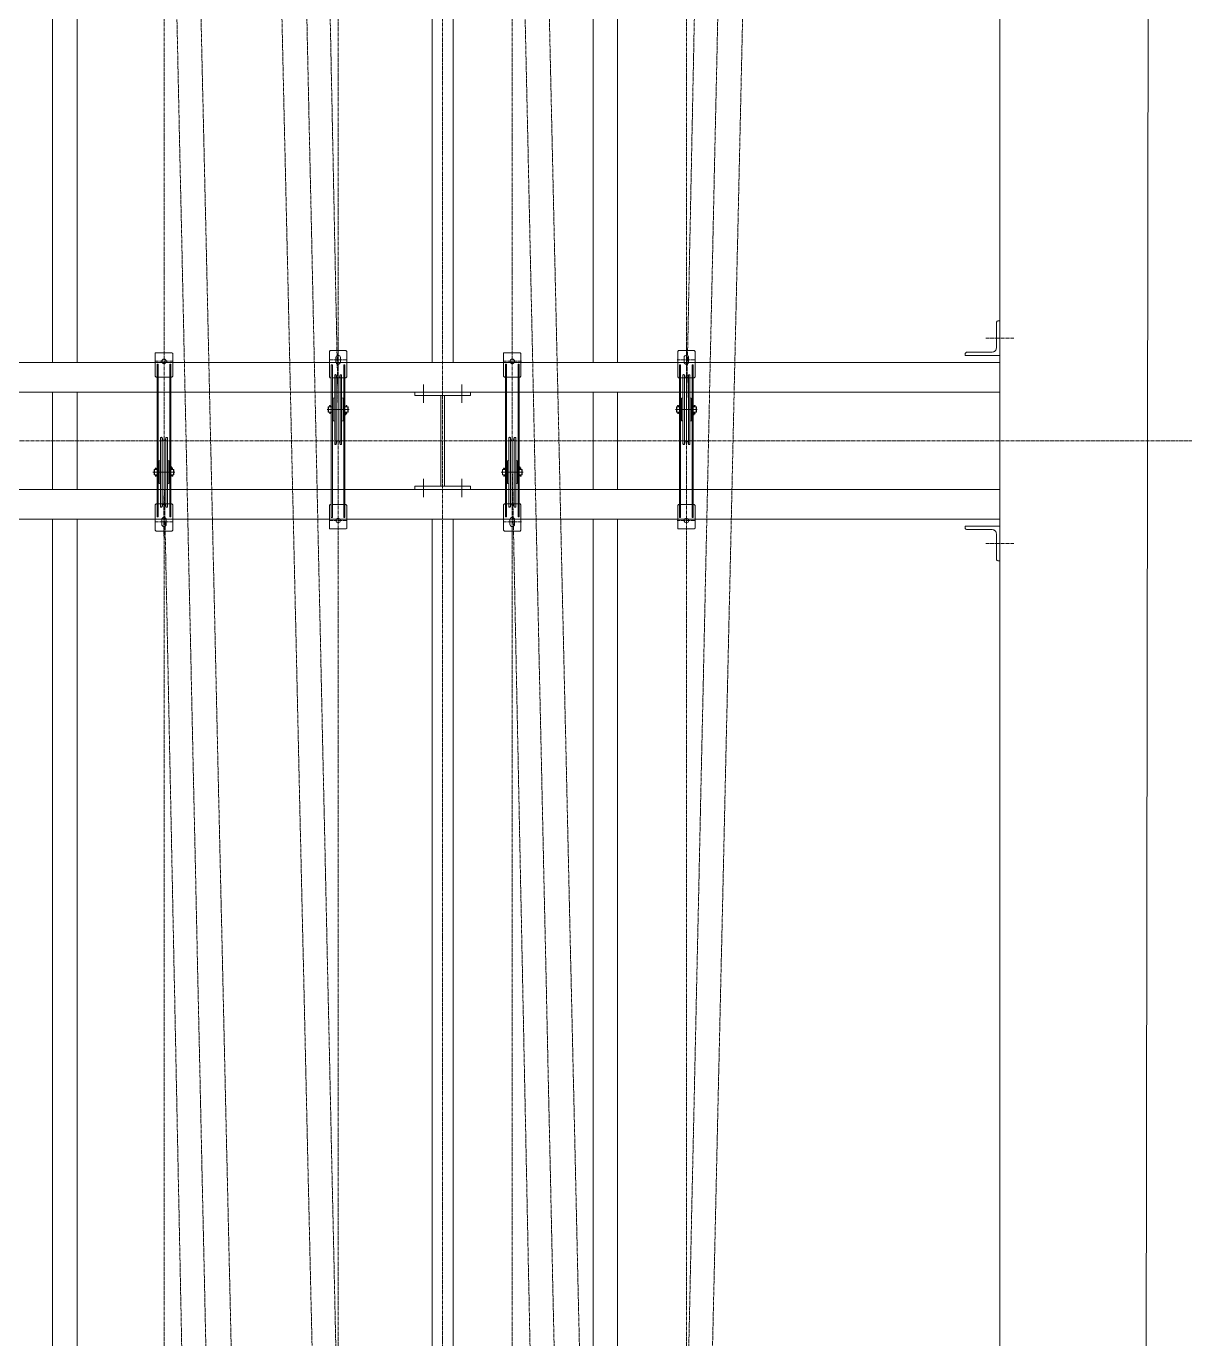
# Model space of a CAD drawing. Header units: millimetres. Extents: x 53635 to 142317, y 101101 to 147193.
# Drawn here: x 74420 to 77747, y 111143 to 114912 of the extents above; entities that cross this region are included whole.
import ezdxf

# ---------------------------------------------------------------- set-up
doc = ezdxf.new("R2010")
doc.units = ezdxf.units.MM
doc.header["$LTSCALE"] = 0.5
doc.header["$MEASUREMENT"] = 0
doc.linetypes.add('AXES2', pattern=[28.575, 19.05, -3.175, 3.175, -3.175])
for name, color, linetype, lineweight in [('-AXE', 1, 'AXES2', 0), ('-beton', 6, 'Continuous', 0), ('-fort', 7, 'Continuous', 0), ('AXE', 1, 'AXES2', 0), ('FORT', 7, 'Continuous', 0)]:
    doc.layers.add(name, color=color, linetype=linetype, lineweight=lineweight)

msp = doc.modelspace()

# ---------------------------------------------------------------- linework, layer by layer
at = {"layer": '-AXE'}
for p, q in [((75615.9, 121723.73), (75615.9, 105730.21)), ((77175.88, 114016.59), (77256.21, 114016.59)), ((70604.5, 113721.59), (79618.03, 113721.59)), ((77175.88, 113426.59), (77256.21, 113426.59))]:
    msp.add_line(p, q, dxfattribs=at)
at = {"layer": '-beton'}
for p, q in [((77626.32, 104896.59), (77653.47, 122516.59)), ((77215.89, 105296.59), (77215.89, 122146.59))]:
    msp.add_line(p, q, dxfattribs=at)
at = {"layer": '-fort'}
for p, q in [((75585.9, 116496.59), (75585.9, 113946.59)), ((75645.9, 116496.59), (75645.9, 113946.59)), ((70815.89, 113946.59), (77215.89, 113946.59)), ((75560.9, 113883.16), (75560.9, 113830.96)), ((75670.9, 113883.16), (75670.9, 113830.96)), ((70815.89, 113861.59), (77215.89, 113861.59)), ((75535.9, 113861.59), (75535.9, 113851.59)), ((75535.9, 113851.59), (75695.9, 113851.59)), ((75610.9, 113851.59), (75610.9, 113591.59)), ((75620.9, 113851.59), (75620.9, 113591.59)), ((75695.9, 113861.59), (75695.9, 113851.59)), ((75560.9, 113560.01), (75560.9, 113612.21)), ((75670.9, 113560.01), (75670.9, 113612.21)), ((70815.89, 113581.59), (77215.89, 113581.59)), ((75535.9, 113581.59), (75535.9, 113591.59)), ((75535.9, 113591.59), (75695.9, 113591.59)), ((75695.9, 113581.59), (75695.9, 113591.59)), ((70815.89, 113496.59), (77215.89, 113496.59)), ((75585.9, 110946.59), (75585.9, 113496.59)), ((75645.9, 110946.59), (75645.9, 113496.59))]:
    msp.add_line(p, q, dxfattribs=at)
for points in [[(77205.9, 114060.59, -0.4142136), (77211.9, 114066.59), (77215.9, 114066.59), (77215.9, 113966.59), (77115.9, 113966.59), (77115.9, 113970.59, -0.4142136), (77121.9, 113976.59), (77193.9, 113976.59, 0.4142136), (77205.9, 113988.59)], [(77205.9, 113382.59, 0.4142136), (77211.9, 113376.59), (77215.9, 113376.59), (77215.9, 113476.59), (77115.9, 113476.59), (77115.9, 113472.59, 0.4142136), (77121.9, 113466.59), (77193.9, 113466.59, -0.4142136), (77205.9, 113454.59)]]:
    msp.add_lwpolyline(points, format="xyb", close=True, dxfattribs=at)
at = {"layer": 'AXE'}
for p, q in [((75315.89, 121521.59), (75315.89, 106721.59)), ((76315.89, 121521.59), (76315.89, 106721.59)), ((75315.89, 107811.59), (75007.89, 121409.09)), ((75084.89, 121409.09), (75315.89, 110811.59)), ((75315.89, 113811.59), (75161.89, 121409.09)), ((76315.89, 107811.59), (76623.89, 121409.09)), ((76546.89, 121409.09), (76315.89, 110811.59)), ((76315.89, 113811.59), (76469.89, 121409.09)), ((74815.89, 120721.59), (74815.89, 105921.59)), ((75815.89, 120721.59), (75815.89, 105921.59)), ((74815.89, 119631.59), (75123.89, 106034.09)), ((75815.89, 119631.59), (76123.89, 106034.09)), ((75046.89, 106034.09), (74815.89, 116631.59)), ((76046.89, 106034.09), (75815.89, 116631.59)), ((75315.79, 113879.41), (75315.79, 113994.96)), ((76315.79, 113879.41), (76315.79, 113994.96)), ((74842.07, 113950.09), (74789.52, 113950.09)), ((75342.07, 113954.59), (75289.52, 113954.59)), ((75842.07, 113950.09), (75789.52, 113950.09)), ((76342.07, 113954.59), (76289.52, 113954.59)), ((74815.89, 113631.59), (74969.89, 106034.09)), ((75815.89, 113631.59), (75969.89, 106034.09)), ((74815.79, 113563.76), (74815.79, 113448.21)), ((75815.79, 113563.76), (75815.79, 113448.21)), ((74842.07, 113488.59), (74789.52, 113488.59)), ((75342.07, 113493.09), (75289.52, 113493.09)), ((75842.07, 113488.59), (75789.52, 113488.59)), ((76342.07, 113493.09), (76289.52, 113493.09))]:
    msp.add_line(p, q, dxfattribs=at)
at = {"layer": 'FORT'}
for p, q in [((74496.15, 113946.59), (74496.15, 116496.59)), ((74566.15, 113946.59), (74566.15, 116496.59)), ((76047.82, 113946.59), (76047.82, 116496.59)), ((76117.82, 113946.59), (76117.82, 116496.59)), ((75290.79, 113978.09), (75293.29, 113980.59)), ((75290.79, 113978.09), (75290.79, 113905.09)), ((75338.29, 113980.59), (75293.29, 113980.59)), ((75340.79, 113978.09), (75338.29, 113980.59)), ((75340.79, 113905.09), (75340.79, 113978.09)), ((76290.79, 113978.09), (76293.29, 113980.59)), ((76290.79, 113978.09), (76290.79, 113905.09)), ((76338.29, 113980.59), (76293.29, 113980.59)), ((76340.79, 113978.09), (76338.29, 113980.59)), ((76340.79, 113905.09), (76340.79, 113978.09)), ((74838.29, 113974.59), (74790.79, 113974.59)), ((74790.79, 113974.59), (74790.79, 113907.09)), ((74796.29, 113503.59), (74796.29, 113941.59)), ((74799.29, 113941.59), (74796.29, 113941.59)), ((74799.29, 113503.59), (74799.29, 113941.59)), ((74832.29, 113503.59), (74832.29, 113941.59)), ((74835.29, 113941.59), (74832.29, 113941.59)), ((74835.29, 113503.59), (74835.29, 113941.59)), ((74840.79, 113972.09), (74838.29, 113974.59)), ((74840.79, 113907.09), (74840.79, 113972.09)), ((75296.29, 113939.59), (75296.29, 113501.59)), ((75296.29, 113939.59), (75299.29, 113939.59)), ((75299.29, 113939.59), (75299.29, 113501.59)), ((75309.29, 113948.09), (75309.29, 113961.09)), ((75322.29, 113948.09), (75322.29, 113961.09)), ((75332.29, 113939.59), (75332.29, 113501.59)), ((75332.29, 113939.59), (75335.29, 113939.59)), ((75335.29, 113939.59), (75335.29, 113501.59)), ((75838.29, 113974.59), (75790.79, 113974.59)), ((75790.79, 113974.59), (75790.79, 113907.09)), ((75796.29, 113503.59), (75796.29, 113941.59)), ((75799.29, 113941.59), (75796.29, 113941.59)), ((75799.29, 113503.59), (75799.29, 113941.59)), ((75832.29, 113503.59), (75832.29, 113941.59)), ((75835.29, 113941.59), (75832.29, 113941.59)), ((75835.29, 113503.59), (75835.29, 113941.59)), ((75840.79, 113972.09), (75838.29, 113974.59)), ((75840.79, 113907.09), (75840.79, 113972.09)), ((76296.29, 113939.59), (76296.29, 113501.59)), ((76296.29, 113939.59), (76299.29, 113939.59)), ((76299.29, 113939.59), (76299.29, 113501.59)), ((76309.29, 113948.09), (76309.29, 113961.09)), ((76322.29, 113948.09), (76322.29, 113961.09)), ((76332.29, 113939.59), (76332.29, 113501.59)), ((76332.29, 113939.59), (76335.29, 113939.59)), ((76335.29, 113939.59), (76335.29, 113501.59)), ((74793.29, 113904.59), (74790.79, 113907.09)), ((74793.29, 113904.59), (74796.29, 113904.59)), ((74799.29, 113904.59), (74832.29, 113904.59)), ((74835.29, 113904.59), (74838.29, 113904.59)), ((74838.29, 113904.59), (74840.79, 113907.09)), ((75293.29, 113902.59), (75290.79, 113905.09)), ((75293.29, 113902.59), (75296.29, 113902.59)), ((75299.29, 113902.59), (75332.29, 113902.59)), ((75305.89, 113811.59), (75305.89, 113910.59)), ((75306.89, 113911.59), (75309.38, 113911.59)), ((75310.34, 113714.09), (75310.34, 113910.84)), ((75312.03, 113904.55), (75310.34, 113910.84)), ((75319.76, 113904.55), (75321.44, 113910.84)), ((75321.44, 113714.09), (75321.44, 113910.84)), ((75322.41, 113911.59), (75324.89, 113911.59)), ((75325.89, 113712.59), (75325.89, 113910.59)), ((75335.29, 113902.59), (75338.29, 113902.59)), ((75338.29, 113902.59), (75340.79, 113905.09)), ((75793.29, 113904.59), (75790.79, 113907.09)), ((75793.29, 113904.59), (75796.29, 113904.59)), ((75799.29, 113904.59), (75832.29, 113904.59)), ((75835.29, 113904.59), (75838.29, 113904.59)), ((75838.29, 113904.59), (75840.79, 113907.09)), ((76293.29, 113902.59), (76290.79, 113905.09)), ((76293.29, 113902.59), (76296.29, 113902.59)), ((76299.29, 113902.59), (76332.29, 113902.59)), ((76305.89, 113811.59), (76305.89, 113910.59)), ((76306.89, 113911.59), (76309.38, 113911.59)), ((76310.34, 113714.09), (76310.34, 113910.84)), ((76312.03, 113904.55), (76310.34, 113910.84)), ((76319.76, 113904.55), (76321.44, 113910.84)), ((76321.44, 113714.09), (76321.44, 113910.84)), ((76322.41, 113911.59), (76324.89, 113911.59)), ((76325.89, 113712.59), (76325.89, 113910.59)), ((76335.29, 113902.59), (76338.29, 113902.59)), ((76338.29, 113902.59), (76340.79, 113905.09)), ((74496.15, 113581.59), (74496.15, 113861.59)), ((74566.15, 113581.59), (74566.15, 113861.59)), ((75301.89, 113844.09), (75305.89, 113845.16)), ((75301.89, 113811.59), (75301.89, 113844.09)), ((75329.89, 113844.09), (75325.89, 113845.16)), ((75329.89, 113811.59), (75329.89, 113844.09)), ((76047.82, 113581.59), (76047.82, 113861.59)), ((76117.82, 113581.59), (76117.82, 113861.59)), ((76301.89, 113844.09), (76305.89, 113845.16)), ((76301.89, 113811.59), (76301.89, 113844.09)), ((76329.89, 113844.09), (76325.89, 113845.16)), ((76329.89, 113811.59), (76329.89, 113844.09)), ((75288.24, 113819.09), (75287.39, 113818.21)), ((75287.39, 113818.21), (75287.39, 113804.96)), ((75288.24, 113804.09), (75287.39, 113804.96)), ((75288.24, 113804.09), (75288.24, 113819.09)), ((75293.39, 113819.09), (75288.24, 113819.09)), ((75293.39, 113804.09), (75288.24, 113804.09)), ((75290.68, 113823.41), (75290.68, 113822.6)), ((75293.36, 113823.41), (75290.68, 113823.41)), ((75290.68, 113822.6), (75292.6, 113822.6)), ((75292.6, 113821.36), (75290.68, 113819.94)), ((75290.68, 113819.94), (75291.18, 113819.1)), ((75290.68, 113803.23), (75291.18, 113804.07)), ((75292.6, 113801.81), (75290.68, 113803.23)), ((75290.68, 113800.57), (75292.6, 113800.57)), ((75290.68, 113799.76), (75290.68, 113800.57)), ((75293.36, 113799.76), (75290.68, 113799.76)), ((75291.23, 113819.18), (75293.36, 113820.68)), ((75291.23, 113803.99), (75293.36, 113802.49)), ((75292.6, 113822.6), (75292.6, 113821.36)), ((75292.6, 113800.57), (75292.6, 113801.81)), ((75293.36, 113820.68), (75293.36, 113823.41)), ((75293.36, 113802.49), (75293.36, 113799.76)), ((75299.39, 113819.19), (75293.39, 113819.19)), ((75299.39, 113803.99), (75293.39, 113803.99)), ((75301.99, 113823.09), (75299.49, 113823.09)), ((75301.99, 113800.09), (75299.49, 113800.09)), ((75301.89, 113811.59), (75301.89, 113779.09)), ((75305.89, 113811.59), (75305.89, 113712.59)), ((75329.79, 113823.09), (75332.29, 113823.09)), ((75329.79, 113800.09), (75332.29, 113800.09)), ((75329.89, 113811.59), (75329.89, 113779.09)), ((75338.39, 113819.19), (75332.39, 113819.19)), ((75338.39, 113803.99), (75332.39, 113803.99)), ((75338.39, 113796.59), (75335.39, 113796.59)), ((75343.55, 113819.09), (75338.39, 113819.09)), ((75343.55, 113804.09), (75338.39, 113804.09)), ((75338.39, 113797.08), (75338.39, 113803.98)), ((75338.43, 113820.57), (75338.43, 113823.31)), ((75338.43, 113823.31), (75341.11, 113823.31)), ((75340.56, 113819.08), (75338.43, 113820.57)), ((75340.56, 113803.88), (75338.43, 113802.38)), ((75338.43, 113802.38), (75338.43, 113799.65)), ((75338.43, 113799.65), (75341.11, 113799.65)), ((75339.19, 113822.49), (75339.19, 113821.26)), ((75341.11, 113822.49), (75339.19, 113822.49)), ((75339.19, 113821.26), (75341.11, 113819.84)), ((75339.19, 113801.7), (75341.11, 113803.12)), ((75339.19, 113800.46), (75339.19, 113801.7)), ((75341.11, 113800.46), (75339.19, 113800.46)), ((75341.11, 113819.84), (75340.61, 113819)), ((75341.11, 113803.12), (75340.61, 113803.96)), ((75341.11, 113823.31), (75341.11, 113822.49)), ((75341.11, 113799.65), (75341.11, 113800.46)), ((75343.55, 113804.09), (75343.55, 113819.09)), ((75343.55, 113804.09), (75343.55, 113819.09)), ((75343.55, 113819.09), (75344.39, 113818.21)), ((75343.55, 113804.09), (75344.39, 113804.96)), ((75344.39, 113818.21), (75344.39, 113804.96)), ((76288.24, 113819.09), (76287.39, 113818.21)), ((76287.39, 113818.21), (76287.39, 113804.96)), ((76288.24, 113804.09), (76287.39, 113804.96)), ((76288.24, 113804.09), (76288.24, 113819.09)), ((76293.39, 113819.09), (76288.24, 113819.09)), ((76293.39, 113804.09), (76288.24, 113804.09)), ((76290.68, 113823.41), (76290.68, 113822.6)), ((76293.36, 113823.41), (76290.68, 113823.41)), ((76290.68, 113822.6), (76292.6, 113822.6)), ((76292.6, 113821.36), (76290.68, 113819.94)), ((76290.68, 113819.94), (76291.18, 113819.1)), ((76290.68, 113803.23), (76291.18, 113804.07)), ((76292.6, 113801.81), (76290.68, 113803.23)), ((76290.68, 113800.57), (76292.6, 113800.57)), ((76290.68, 113799.76), (76290.68, 113800.57)), ((76293.36, 113799.76), (76290.68, 113799.76)), ((76291.23, 113819.18), (76293.36, 113820.68)), ((76291.23, 113803.99), (76293.36, 113802.49)), ((76292.6, 113822.6), (76292.6, 113821.36)), ((76292.6, 113800.57), (76292.6, 113801.81)), ((76293.36, 113820.68), (76293.36, 113823.41)), ((76293.36, 113802.49), (76293.36, 113799.76)), ((76299.39, 113819.19), (76293.39, 113819.19)), ((76299.39, 113803.99), (76293.39, 113803.99)), ((76301.99, 113823.09), (76299.49, 113823.09)), ((76301.99, 113800.09), (76299.49, 113800.09)), ((76301.89, 113811.59), (76301.89, 113779.09)), ((76305.89, 113811.59), (76305.89, 113712.59)), ((76329.79, 113823.09), (76332.29, 113823.09)), ((76329.79, 113800.09), (76332.29, 113800.09)), ((76329.89, 113811.59), (76329.89, 113779.09)), ((76338.39, 113819.19), (76332.39, 113819.19)), ((76338.39, 113803.99), (76332.39, 113803.99)), ((76338.39, 113796.59), (76335.39, 113796.59)), ((76343.55, 113819.09), (76338.39, 113819.09)), ((76343.55, 113804.09), (76338.39, 113804.09)), ((76338.39, 113797.08), (76338.39, 113803.98)), ((76338.43, 113820.57), (76338.43, 113823.31)), ((76338.43, 113823.31), (76341.11, 113823.31)), ((76340.56, 113819.08), (76338.43, 113820.57)), ((76340.56, 113803.88), (76338.43, 113802.38)), ((76338.43, 113802.38), (76338.43, 113799.65)), ((76338.43, 113799.65), (76341.11, 113799.65)), ((76339.19, 113822.49), (76339.19, 113821.26)), ((76341.11, 113822.49), (76339.19, 113822.49)), ((76339.19, 113821.26), (76341.11, 113819.84)), ((76339.19, 113801.7), (76341.11, 113803.12)), ((76339.19, 113800.46), (76339.19, 113801.7)), ((76341.11, 113800.46), (76339.19, 113800.46)), ((76341.11, 113819.84), (76340.61, 113819)), ((76341.11, 113803.12), (76340.61, 113803.96)), ((76341.11, 113823.31), (76341.11, 113822.49)), ((76341.11, 113799.65), (76341.11, 113800.46)), ((76343.55, 113804.09), (76343.55, 113819.09)), ((76343.55, 113804.09), (76343.55, 113819.09)), ((76343.55, 113819.09), (76344.39, 113818.21)), ((76343.55, 113804.09), (76344.39, 113804.96)), ((76344.39, 113818.21), (76344.39, 113804.96)), ((75301.89, 113779.09), (75305.89, 113778.01)), ((75305.89, 113778.01), (75305.89, 113739.84)), ((75329.89, 113779.09), (75325.89, 113778.01)), ((76301.89, 113779.09), (76305.89, 113778.01)), ((76305.89, 113778.01), (76305.89, 113739.84)), ((76329.89, 113779.09), (76325.89, 113778.01)), ((74805.89, 113631.59), (74805.89, 113730.59)), ((74806.89, 113731.59), (74809.38, 113731.59)), ((74812.03, 113724.55), (74810.34, 113730.84)), ((74810.34, 113729.09), (74810.34, 113532.33)), ((74819.76, 113724.55), (74821.44, 113730.84)), ((74821.44, 113729.09), (74821.44, 113532.33)), ((74822.41, 113731.59), (74824.89, 113731.59)), ((74825.89, 113730.59), (74825.89, 113532.59)), ((75312.03, 113718.62), (75310.34, 113712.33)), ((75319.76, 113718.62), (75321.44, 113712.33)), ((75805.89, 113631.59), (75805.89, 113730.59)), ((75806.89, 113731.59), (75809.38, 113731.59)), ((75812.03, 113724.55), (75810.34, 113730.84)), ((75810.34, 113729.09), (75810.34, 113532.33)), ((75819.76, 113724.55), (75821.44, 113730.84)), ((75821.44, 113729.09), (75821.44, 113532.33)), ((75822.41, 113731.59), (75824.89, 113731.59)), ((75825.89, 113730.59), (75825.89, 113532.59)), ((76312.03, 113718.62), (76310.34, 113712.33)), ((76319.76, 113718.62), (76321.44, 113712.33)), ((74805.89, 113665.16), (74805.89, 113703.33)), ((75306.89, 113711.59), (75309.38, 113711.59)), ((75322.41, 113711.59), (75324.89, 113711.59)), ((75805.89, 113665.16), (75805.89, 113703.33)), ((76306.89, 113711.59), (76309.38, 113711.59)), ((76322.41, 113711.59), (76324.89, 113711.59)), ((74788.24, 113639.09), (74787.39, 113638.21)), ((74787.39, 113624.96), (74787.39, 113638.21)), ((74788.24, 113639.09), (74788.24, 113624.09)), ((74793.39, 113639.09), (74788.24, 113639.09)), ((74793.36, 113643.41), (74790.68, 113643.41)), ((74790.68, 113643.41), (74790.68, 113642.6)), ((74790.68, 113642.6), (74792.6, 113642.6)), ((74792.6, 113641.36), (74790.68, 113639.94)), ((74790.68, 113639.94), (74791.18, 113639.1)), ((74791.23, 113639.18), (74793.36, 113640.68)), ((74792.6, 113642.6), (74792.6, 113641.36)), ((74793.36, 113640.68), (74793.36, 113643.41)), ((74799.39, 113639.19), (74793.39, 113639.19)), ((74801.99, 113643.09), (74799.49, 113643.09)), ((74801.89, 113664.09), (74805.89, 113665.16)), ((74801.89, 113631.59), (74801.89, 113664.09)), ((74829.89, 113664.09), (74825.89, 113665.16)), ((74829.79, 113643.09), (74832.29, 113643.09)), ((74829.89, 113631.59), (74829.89, 113664.09)), ((74838.39, 113639.19), (74832.39, 113639.19)), ((74838.39, 113646.59), (74835.39, 113646.59)), ((74838.39, 113646.09), (74838.39, 113639.19)), ((74843.55, 113639.09), (74838.39, 113639.09)), ((74838.43, 113640.79), (74838.43, 113643.52)), ((74838.43, 113643.52), (74841.11, 113643.52)), ((74840.56, 113639.29), (74838.43, 113640.79)), ((74839.19, 113642.71), (74839.19, 113641.47)), ((74841.11, 113642.71), (74839.19, 113642.71)), ((74839.19, 113641.47), (74841.11, 113640.05)), ((74841.11, 113640.05), (74840.61, 113639.21)), ((74841.11, 113643.52), (74841.11, 113642.71)), ((74843.55, 113639.09), (74843.55, 113624.09)), ((74843.55, 113639.09), (74843.55, 113624.09)), ((74843.55, 113639.09), (74844.39, 113638.21)), ((74844.39, 113624.96), (74844.39, 113638.21)), ((75788.24, 113639.09), (75787.39, 113638.21)), ((75787.39, 113624.96), (75787.39, 113638.21)), ((75788.24, 113639.09), (75788.24, 113624.09)), ((75793.39, 113639.09), (75788.24, 113639.09)), ((75793.36, 113643.41), (75790.68, 113643.41)), ((75790.68, 113643.41), (75790.68, 113642.6)), ((75790.68, 113642.6), (75792.6, 113642.6)), ((75792.6, 113641.36), (75790.68, 113639.94)), ((75790.68, 113639.94), (75791.18, 113639.1)), ((75791.23, 113639.18), (75793.36, 113640.68)), ((75792.6, 113642.6), (75792.6, 113641.36)), ((75793.36, 113640.68), (75793.36, 113643.41)), ((75799.39, 113639.19), (75793.39, 113639.19)), ((75801.99, 113643.09), (75799.49, 113643.09)), ((75801.89, 113664.09), (75805.89, 113665.16)), ((75801.89, 113631.59), (75801.89, 113664.09)), ((75829.89, 113664.09), (75825.89, 113665.16)), ((75829.79, 113643.09), (75832.29, 113643.09)), ((75829.89, 113631.59), (75829.89, 113664.09)), ((75838.39, 113639.19), (75832.39, 113639.19)), ((75838.39, 113646.59), (75835.39, 113646.59)), ((75838.39, 113646.09), (75838.39, 113639.19)), ((75843.55, 113639.09), (75838.39, 113639.09)), ((75838.43, 113640.79), (75838.43, 113643.52)), ((75838.43, 113643.52), (75841.11, 113643.52)), ((75840.56, 113639.29), (75838.43, 113640.79)), ((75839.19, 113642.71), (75839.19, 113641.47)), ((75841.11, 113642.71), (75839.19, 113642.71)), ((75839.19, 113641.47), (75841.11, 113640.05)), ((75841.11, 113640.05), (75840.61, 113639.21)), ((75841.11, 113643.52), (75841.11, 113642.71)), ((75843.55, 113639.09), (75843.55, 113624.09)), ((75843.55, 113639.09), (75843.55, 113624.09)), ((75843.55, 113639.09), (75844.39, 113638.21)), ((75844.39, 113624.96), (75844.39, 113638.21)), ((74788.24, 113624.09), (74787.39, 113624.96)), ((74793.39, 113624.09), (74788.24, 113624.09)), ((74790.68, 113623.23), (74791.18, 113624.07)), ((74792.6, 113621.81), (74790.68, 113623.23)), ((74790.68, 113619.76), (74790.68, 113620.57)), ((74790.68, 113620.57), (74792.6, 113620.57)), ((74793.36, 113619.76), (74790.68, 113619.76)), ((74791.23, 113623.99), (74793.36, 113622.49)), ((74792.6, 113620.57), (74792.6, 113621.81)), ((74793.36, 113622.49), (74793.36, 113619.76)), ((74799.39, 113623.99), (74793.39, 113623.99)), ((74801.99, 113620.09), (74799.49, 113620.09)), ((74801.89, 113631.59), (74801.89, 113599.09)), ((74805.89, 113631.59), (74805.89, 113532.59)), ((74829.79, 113620.09), (74832.29, 113620.09)), ((74829.89, 113631.59), (74829.89, 113599.09)), ((74838.39, 113623.99), (74832.39, 113623.99)), ((74843.55, 113624.09), (74838.39, 113624.09)), ((74840.56, 113624.09), (74838.43, 113622.6)), ((74838.43, 113622.6), (74838.43, 113619.86)), ((74838.43, 113619.86), (74841.11, 113619.86)), ((74839.19, 113621.91), (74841.11, 113623.33)), ((74839.19, 113620.68), (74839.19, 113621.91)), ((74841.11, 113620.68), (74839.19, 113620.68)), ((74841.11, 113623.33), (74840.61, 113624.17)), ((74841.11, 113619.86), (74841.11, 113620.68)), ((74843.55, 113624.09), (74844.39, 113624.96)), ((75788.24, 113624.09), (75787.39, 113624.96)), ((75793.39, 113624.09), (75788.24, 113624.09)), ((75790.68, 113623.23), (75791.18, 113624.07)), ((75792.6, 113621.81), (75790.68, 113623.23)), ((75790.68, 113619.76), (75790.68, 113620.57)), ((75790.68, 113620.57), (75792.6, 113620.57)), ((75793.36, 113619.76), (75790.68, 113619.76)), ((75791.23, 113623.99), (75793.36, 113622.49)), ((75792.6, 113620.57), (75792.6, 113621.81)), ((75793.36, 113622.49), (75793.36, 113619.76)), ((75799.39, 113623.99), (75793.39, 113623.99)), ((75801.99, 113620.09), (75799.49, 113620.09)), ((75801.89, 113631.59), (75801.89, 113599.09)), ((75805.89, 113631.59), (75805.89, 113532.59)), ((75829.79, 113620.09), (75832.29, 113620.09)), ((75829.89, 113631.59), (75829.89, 113599.09)), ((75838.39, 113623.99), (75832.39, 113623.99)), ((75843.55, 113624.09), (75838.39, 113624.09)), ((75840.56, 113624.09), (75838.43, 113622.6)), ((75838.43, 113622.6), (75838.43, 113619.86)), ((75838.43, 113619.86), (75841.11, 113619.86)), ((75839.19, 113621.91), (75841.11, 113623.33)), ((75839.19, 113620.68), (75839.19, 113621.91)), ((75841.11, 113620.68), (75839.19, 113620.68)), ((75841.11, 113623.33), (75840.61, 113624.17)), ((75841.11, 113619.86), (75841.11, 113620.68)), ((75843.55, 113624.09), (75844.39, 113624.96)), ((74801.89, 113599.09), (74805.89, 113598.01)), ((74829.89, 113599.09), (74825.89, 113598.01)), ((75801.89, 113599.09), (75805.89, 113598.01)), ((75829.89, 113599.09), (75825.89, 113598.01)), ((74793.29, 113540.59), (74790.79, 113538.09)), ((74790.79, 113465.09), (74790.79, 113538.09)), ((74793.29, 113540.59), (74796.29, 113540.59)), ((74799.29, 113540.59), (74832.29, 113540.59)), ((74806.89, 113531.59), (74809.38, 113531.59)), ((74812.03, 113538.62), (74810.34, 113532.33)), ((74819.76, 113538.62), (74821.44, 113532.33)), ((74822.41, 113531.59), (74824.89, 113531.59)), ((74835.29, 113540.59), (74838.29, 113540.59)), ((74838.29, 113540.59), (74840.79, 113538.09)), ((74840.79, 113538.09), (74840.79, 113465.09)), ((75293.29, 113538.59), (75290.79, 113536.09)), ((75290.79, 113468.59), (75290.79, 113536.09)), ((75293.29, 113538.59), (75296.29, 113538.59)), ((75299.29, 113538.59), (75332.29, 113538.59)), ((75335.29, 113538.59), (75338.29, 113538.59)), ((75338.29, 113538.59), (75340.79, 113536.09)), ((75340.79, 113536.09), (75340.79, 113471.09)), ((75793.29, 113540.59), (75790.79, 113538.09)), ((75790.79, 113465.09), (75790.79, 113538.09)), ((75793.29, 113540.59), (75796.29, 113540.59)), ((75799.29, 113540.59), (75832.29, 113540.59)), ((75806.89, 113531.59), (75809.38, 113531.59)), ((75812.03, 113538.62), (75810.34, 113532.33)), ((75819.76, 113538.62), (75821.44, 113532.33)), ((75822.41, 113531.59), (75824.89, 113531.59)), ((75835.29, 113540.59), (75838.29, 113540.59)), ((75838.29, 113540.59), (75840.79, 113538.09)), ((75840.79, 113538.09), (75840.79, 113465.09)), ((76293.29, 113538.59), (76290.79, 113536.09)), ((76290.79, 113468.59), (76290.79, 113536.09)), ((76293.29, 113538.59), (76296.29, 113538.59)), ((76299.29, 113538.59), (76332.29, 113538.59)), ((76335.29, 113538.59), (76338.29, 113538.59)), ((76338.29, 113538.59), (76340.79, 113536.09)), ((76340.79, 113536.09), (76340.79, 113471.09)), ((74496.15, 110946.59), (74496.15, 113496.59)), ((74566.15, 110946.59), (74566.15, 113496.59)), ((74796.29, 113503.59), (74799.29, 113503.59)), ((74809.29, 113495.09), (74809.29, 113482.09)), ((74822.29, 113495.09), (74822.29, 113482.09)), ((74832.29, 113503.59), (74835.29, 113503.59)), ((75299.29, 113501.59), (75296.29, 113501.59)), ((75335.29, 113501.59), (75332.29, 113501.59)), ((75796.29, 113503.59), (75799.29, 113503.59)), ((75809.29, 113495.09), (75809.29, 113482.09)), ((75822.29, 113495.09), (75822.29, 113482.09)), ((75832.29, 113503.59), (75835.29, 113503.59)), ((76047.82, 110946.59), (76047.82, 113496.59)), ((76117.82, 110946.59), (76117.82, 113496.59)), ((76299.29, 113501.59), (76296.29, 113501.59)), ((76335.29, 113501.59), (76332.29, 113501.59)), ((74790.79, 113465.09), (74793.29, 113462.59)), ((74838.29, 113462.59), (74793.29, 113462.59)), ((74840.79, 113465.09), (74838.29, 113462.59)), ((75338.29, 113468.59), (75290.79, 113468.59)), ((75340.79, 113471.09), (75338.29, 113468.59)), ((75790.79, 113465.09), (75793.29, 113462.59)), ((75838.29, 113462.59), (75793.29, 113462.59)), ((75840.79, 113465.09), (75838.29, 113462.59)), ((76338.29, 113468.59), (76290.79, 113468.59)), ((76340.79, 113471.09), (76338.29, 113468.59))]:
    msp.add_line(p, q, dxfattribs=at)
at = {"layer": 'FORT', "color": 1}
for p, q in [((75315.89, 113708.09), (75315.89, 113910.38)), ((76315.89, 113708.09), (76315.89, 113910.38)), ((75347.04, 113811.59), (75284.09, 113811.59)), ((76347.04, 113811.59), (76284.09, 113811.59)), ((74815.89, 113735.09), (74815.89, 113532.79)), ((75815.89, 113735.09), (75815.89, 113532.79)), ((74847.04, 113631.59), (74784.09, 113631.59)), ((75847.04, 113631.59), (75784.09, 113631.59))]:
    msp.add_line(p, q, dxfattribs=at)
at = {"layer": 'FORT'}
for centre in [(74815.79, 113950.09), (75815.79, 113950.09), (75315.79, 113493.09), (76315.79, 113493.09)]:
    msp.add_circle(centre, 6.5, dxfattribs=at)
for centre, radius, start, end in [((75315.79, 113961.09), 6.5, 0, 180), ((75315.79, 113948.09), 6.5, 180, 360), ((76315.79, 113961.09), 6.5, 0, 180), ((76315.79, 113948.09), 6.5, 180, 360), ((75306.89, 113910.59), 1, 90, 180), ((75309.38, 113910.59), 1, 15, 90), ((75315.89, 113905.59), 4, -165, -15), ((75322.41, 113910.59), 1, 90, 165), ((75324.89, 113910.59), 1, 0, 90), ((76306.89, 113910.59), 1, 90, 180), ((76309.38, 113910.59), 1, 15, 90), ((76315.89, 113905.59), 4, -165, -15), ((76322.41, 113910.59), 1, 90, 165), ((76324.89, 113910.59), 1, 0, 90), ((74806.89, 113730.59), 1, 90, 180), ((74809.38, 113730.59), 1, 15, 90), ((74815.89, 113725.59), 4, -165, -15), ((74822.41, 113730.59), 1, 90, 165), ((74824.89, 113730.59), 1, 0, 90), ((75315.89, 113717.59), 4, 15, 165), ((75806.89, 113730.59), 1, 90, 180), ((75809.38, 113730.59), 1, 15, 90), ((75815.89, 113725.59), 4, -165, -15), ((75822.41, 113730.59), 1, 90, 165), ((75824.89, 113730.59), 1, 0, 90), ((76315.89, 113717.59), 4, 15, 165), ((75306.89, 113712.59), 1, 180, 270), ((75309.38, 113712.59), 1, -90, -15), ((75322.41, 113712.59), 1, -165, -90), ((75324.89, 113712.59), 1, -90, 0), ((76306.89, 113712.59), 1, 180, 270), ((76309.38, 113712.59), 1, -90, -15), ((76322.41, 113712.59), 1, -165, -90), ((76324.89, 113712.59), 1, -90, 0), ((74806.89, 113532.59), 1, 180, 270), ((74809.38, 113532.59), 1, -90, -15), ((74815.89, 113537.59), 4, 15, 165), ((74822.41, 113532.59), 1, -165, -90), ((74824.89, 113532.59), 1, -90, 0), ((75806.89, 113532.59), 1, 180, 270), ((75809.38, 113532.59), 1, -90, -15), ((75815.89, 113537.59), 4, 15, 165), ((75822.41, 113532.59), 1, -165, -90), ((75824.89, 113532.59), 1, -90, 0), ((74815.79, 113495.09), 6.5, 0, 180), ((75815.79, 113495.09), 6.5, 0, 180), ((74815.79, 113482.09), 6.5, 180, 360), ((75815.79, 113482.09), 6.5, 180, 360)]:
    msp.add_arc(centre, radius, start, end, dxfattribs=at)
at = {"layer": 'FORT', "linetype": 'Continuous'}
for p in [(75308.23, 113911.59), (76308.23, 113911.59), (75301.89, 113779.09), (75301.89, 113779.09), (75329.89, 113779.09), (76301.89, 113779.09), (76301.89, 113779.09), (76329.89, 113779.09), (74808.23, 113731.59), (75808.23, 113731.59), (75308.23, 113711.59), (76308.23, 113711.59), (74801.89, 113664.09), (74801.89, 113664.09), (74829.89, 113664.09), (75801.89, 113664.09), (75801.89, 113664.09), (75829.89, 113664.09), (74808.23, 113531.59), (75808.23, 113531.59)]:
    msp.add_point(p, dxfattribs=at)

doc.saveas('drawing.dxf')
